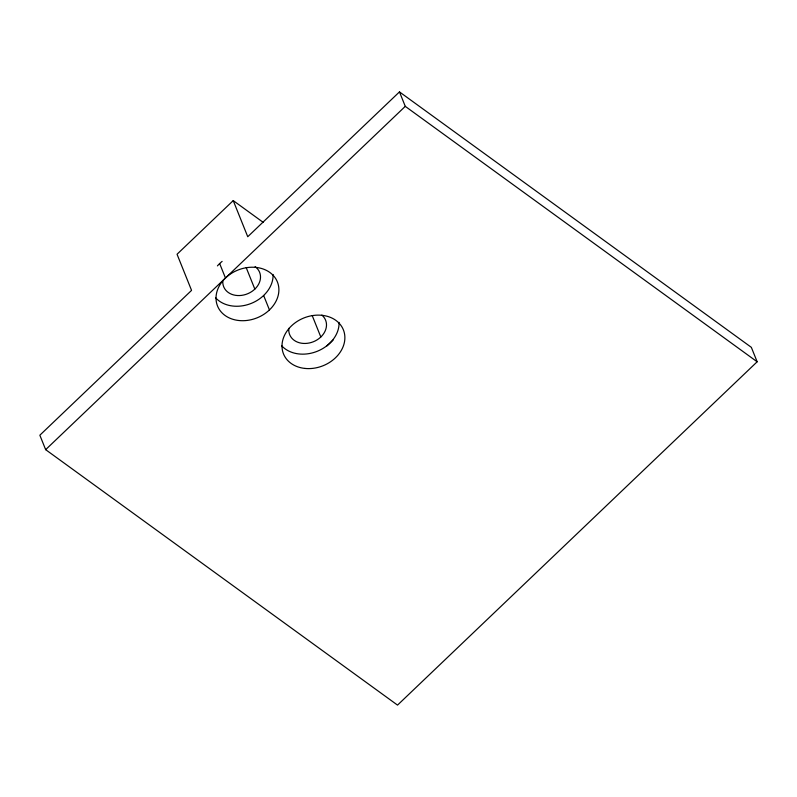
<?xml version="1.0" encoding="UTF-8"?>
<svg xmlns="http://www.w3.org/2000/svg" width="797" height="797" viewBox="0 0 797 797"><rect width="100%" height="100%" fill="white"/><g stroke="black" fill="none" stroke-linecap="round" stroke-linejoin="round"><path stroke-width="1.2" d="M233.232 200.605L177.044 254.253L191.559 290.377L39.85 435.212L45.658 449.657L397.534 705.106L757.15 361.788L751.342 347.343L399.466 91.894L247.747 236.729L233.232 200.605L263.219 222.373M45.658 449.657L405.274 106.35L399.466 91.894M326.989 345.898L333.126 340.03M405.274 106.35L757.15 361.788M312.195 315.542L320.822 336.992M263.638 295.488L269.446 309.933M246.223 267.653L254.841 289.102M219.653 263.558L225.461 278.004A32.269 25.743 -21.9 0 0 238.99 320.533A32.269 25.743 -21.9 0 0 277.914 283.373A32.269 25.743 -21.9 0 0 225.461 278.004M339.054 322.377A32.269 25.743 -21.9 0 1 317.415 351.218A32.269 25.743 -21.9 0 1 281.67 345.768M255.13 266.646A19.367 15.442 -21.9 0 1 247.907 293.645A19.367 15.442 -21.9 0 1 222.871 280.454M273.082 274.487A32.269 25.743 -21.9 0 1 251.434 303.328A32.269 25.743 -21.9 0 1 215.698 297.879M217.422 265.889A32.269 25.743 -21.9 0 1 222.124 261.396M321.858 315.114A19.367 15.442 -21.9 0 1 313.37 341.754A19.367 15.442 -21.9 0 1 288.853 328.354M304.962 368.433A32.269 25.743 -21.9 0 0 343.896 331.263A32.269 25.743 -21.9 0 0 291.443 325.903A32.269 25.743 -21.9 0 0 304.962 368.433"/></g></svg>
